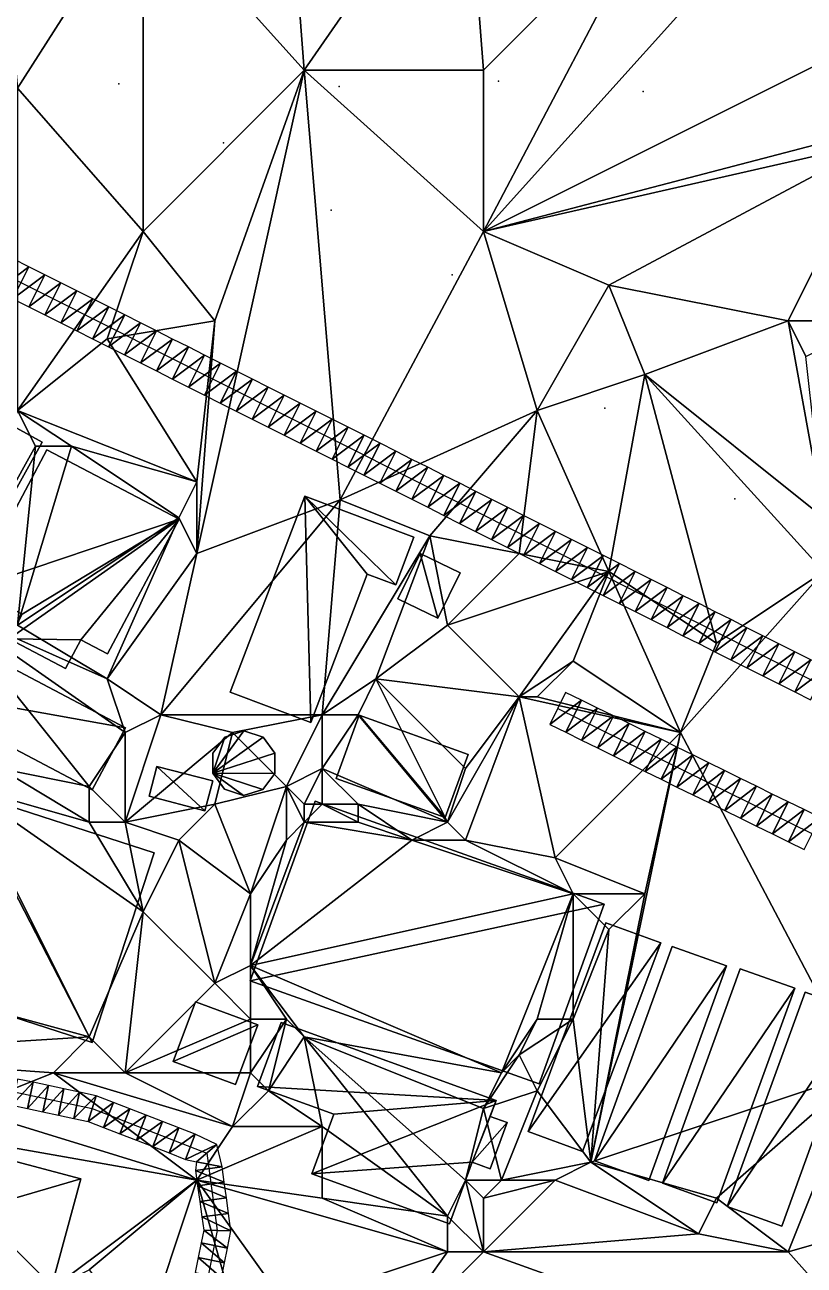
# Model space of a CAD drawing. Header units: metres. Extents: x -1103 to 901, y -902 to 905.
# Drawn here: x 668.8 to 755.8, y 50.5 to 189.1 of the extents above; entities that cross this region are included whole.
import ezdxf

# ---------------------------------------------------------------- set-up
doc = ezdxf.new("R2010")
doc.units = ezdxf.units.M
for name, color, linetype in [('OSM_BUILDING_FOOTPRINTS', 7, 'CONTINUOUS'), ('OSM_BUILDING_ROOFS', 1, 'CONTINUOUS'), ('OSM_BUILDING_WALLS', 8, 'CONTINUOUS'), ('OSM_ROAD_AXES', 2, 'CONTINUOUS'), ('OSM_ROAD_SURFACE', 9, 'CONTINUOUS'), ('OSM_TERRAIN', 3, 'CONTINUOUS'), ('OSM_TREES', 3, 'CONTINUOUS')]:
    doc.layers.add(name, color=color, linetype=linetype)

msp = doc.modelspace()

# ---------------------------------------------------------------- linework, layer by layer
at = {"layer": 'OSM_BUILDING_FOOTPRINTS'}
for points in [[(659.2, 131.72, 10.87), (666.48, 144.79, 10.87), (670.73, 142.46, 10.87), (663.46, 129.39, 10.87), (659.2, 131.72, 10.87)], [(671.27, 141.61, 10.46), (686.04, 133.85, 10.46), (678.04, 118.8, 10.46), (675.05, 120.36, 10.46), (673.35, 117.17, 10.46), (667.04, 120.47, 10.46), (668.51, 123.25, 10.46), (663.04, 126.11, 10.46), (671.27, 141.61, 10.46)], [(700.06, 136.42, 9.41), (712.24, 131.85, 9.41), (710.2, 126.5, 9.41), (707.03, 127.69, 9.41), (700.73, 111.15, 9.41), (691.73, 114.53, 9.41), (700.06, 136.42, 9.41)], [(710.42, 124.95, 9.27), (712.92, 130.02, 9.27), (717.39, 127.84, 9.27), (714.89, 122.78, 9.27), (710.42, 124.95, 9.27)], [(658.22, 122.06, 10.72), (680.04, 110.55, 10.72), (676.32, 103.6, 10.72), (654.5, 115.12, 10.72), (658.22, 122.06, 10.72)], [(706.12, 111.95, 8.37), (703.55, 104.89, 8.37), (715.71, 100.51, 8.37), (718.28, 107.57, 8.37), (706.12, 111.95, 8.37)], [(691.09, 103.69, 9.27), (689.79, 105.49, 9.27), (689.8, 107.72, 9.27), (691.12, 109.51, 9.27), (693.26, 110.2, 9.27), (695.39, 109.5, 9.27), (696.71, 107.69, 9.27), (696.7, 105.45, 9.27), (695.36, 103.66, 9.27), (693.22, 102.98, 9.27), (691.09, 103.69, 9.27)], [(682.67, 102.89, 9.55), (683.55, 106.23, 9.55), (689.78, 104.61, 9.55), (688.9, 101.27, 9.55), (682.67, 102.89, 9.55)], [(656, 85.78, 9.43), (661.8, 103.49, 9.43), (683.23, 96.56, 9.43), (676.31, 75.4, 9.43), (654.87, 82.32, 9.43), (656, 85.78, 9.43)], [(701.21, 102.33, 6.28), (733.47, 90.82, 6.28), (726.21, 70.75, 6.28), (693.94, 82.26, 6.28), (701.21, 102.33, 6.28)], [(733.67, 88.77, 6), (739.78, 86.52, 6), (731.07, 63.21, 6), (724.97, 65.45, 6), (733.67, 88.77, 6)], [(741.07, 86.11, 5.93), (747.14, 83.94, 5.93), (738.47, 59.98, 5.93), (732.39, 62.16, 5.93), (741.07, 86.11, 5.93)], [(748.67, 83.62, 5.93), (754.75, 81.44, 5.93), (746.06, 57.49, 5.93), (739.98, 59.66, 5.93), (748.67, 83.62, 5.93)], [(755.9, 81, 5.72), (761.97, 78.83, 5.72), (753.29, 54.87, 5.72), (747.21, 57.05, 5.72), (755.9, 81, 5.72)], [(687.84, 79.93, 7.8), (694.8, 77.35, 7.8), (692.32, 70.71, 7.8), (685.35, 73.28, 7.8), (687.84, 79.93, 7.8)], [(697.42, 77.62, 6.23), (721.4, 68.89, 6.23), (720.75, 67.12, 6.23), (722.65, 66.44, 6.23), (720.74, 61.27, 6.23), (718.75, 62, 6.23), (716.22, 55.12, 6.23), (700.83, 60.73, 6.23), (703.28, 67.38, 6.23), (694.78, 70.47, 6.23), (697.42, 77.62, 6.23)], [(671.68, 47.67, 7.54), (651.07, 53.16, 7.54), (654.42, 65.63, 7.54), (675.04, 60.16, 7.54), (671.68, 47.67, 7.54)]]:
    msp.add_polyline3d(points, close=True, dxfattribs=at)
at = {"layer": 'OSM_BUILDING_ROOFS'}
for points in [[(666.48, 144.79, 20.87), (663.46, 129.39, 20.87), (670.73, 142.46, 20.87)], [(686.04, 133.85, 20.46), (671.27, 141.61, 20.46), (663.04, 126.11, 20.46)], [(700.06, 136.42, 19.41), (691.73, 114.53, 19.41), (700.73, 111.15, 19.41)], [(700.06, 136.42, 19.41), (700.73, 111.15, 19.41), (707.03, 127.69, 19.41)], [(700.06, 136.42, 19.41), (707.03, 127.69, 19.41), (710.2, 126.5, 19.41)], [(700.06, 136.42, 19.41), (710.2, 126.5, 19.41), (712.24, 131.85, 19.41)], [(686.04, 133.85, 20.46), (663.04, 126.11, 20.46), (668.51, 123.25, 20.46)], [(686.04, 133.85, 20.46), (668.51, 123.25, 20.46), (667.04, 120.47, 20.46)], [(675.05, 120.36, 20.46), (686.04, 133.85, 20.46), (667.04, 120.47, 20.46)], [(675.05, 120.36, 20.46), (678.04, 118.8, 20.46), (686.04, 133.85, 20.46)], [(712.92, 130.02, 19.27), (710.42, 124.95, 19.27), (714.89, 122.78, 19.27)], [(712.92, 130.02, 19.27), (714.89, 122.78, 19.27), (717.39, 127.84, 19.27)], [(680.04, 110.55, 20.72), (658.22, 122.06, 20.72), (654.5, 115.12, 20.72)], [(667.04, 120.47, 20.46), (673.35, 117.17, 20.46), (675.05, 120.36, 20.46)], [(680.04, 110.55, 20.72), (654.5, 115.12, 20.72), (676.32, 103.6, 20.72)], [(715.71, 100.51, 18.37), (706.12, 111.95, 18.37), (703.55, 104.89, 18.37)], [(715.71, 100.51, 18.37), (718.28, 107.57, 18.37), (706.12, 111.95, 18.37)], [(689.79, 105.49, 19.27), (695.39, 109.5, 19.27), (693.26, 110.2, 19.27)], [(689.79, 105.49, 19.27), (693.26, 110.2, 19.27), (691.12, 109.51, 19.27)], [(689.79, 105.49, 19.27), (691.12, 109.51, 19.27), (689.8, 107.72, 19.27)], [(689.79, 105.49, 19.27), (696.71, 107.69, 19.27), (695.39, 109.5, 19.27)], [(689.79, 105.49, 19.27), (696.7, 105.45, 19.27), (696.71, 107.69, 19.27)], [(683.55, 106.23, 19.55), (682.67, 102.89, 19.55), (688.9, 101.27, 19.55)], [(683.55, 106.23, 19.55), (688.9, 101.27, 19.55), (689.78, 104.61, 19.55)], [(689.79, 105.49, 19.27), (691.09, 103.69, 19.27), (693.22, 102.98, 19.27)], [(689.79, 105.49, 19.27), (693.22, 102.98, 19.27), (695.36, 103.66, 19.27)], [(689.79, 105.49, 19.27), (695.36, 103.66, 19.27), (696.7, 105.45, 19.27)], [(661.8, 103.49, 19.43), (654.87, 82.32, 19.43), (676.31, 75.4, 19.43)], [(661.8, 103.49, 19.43), (676.31, 75.4, 19.43), (683.23, 96.56, 19.43)], [(733.47, 90.82, 16.28), (701.21, 102.33, 16.28), (693.94, 82.26, 16.28)], [(733.47, 90.82, 16.28), (693.94, 82.26, 16.28), (726.21, 70.75, 16.28)], [(739.78, 86.52, 15.99), (733.67, 88.77, 15.99), (724.97, 65.45, 15.99)], [(739.78, 86.52, 15.99), (724.97, 65.45, 15.99), (731.07, 63.21, 15.99)], [(747.14, 83.94, 15.93), (741.07, 86.11, 15.93), (732.39, 62.16, 15.93)], [(747.14, 83.94, 15.93), (732.39, 62.16, 15.93), (738.47, 59.98, 15.93)], [(754.75, 81.44, 15.93), (748.67, 83.62, 15.93), (739.98, 59.66, 15.93)], [(754.75, 81.44, 15.93), (739.98, 59.66, 15.93), (746.06, 57.49, 15.93)], [(761.97, 78.83, 15.72), (755.9, 81, 15.72), (747.21, 57.05, 15.72)], [(694.8, 77.35, 17.8), (687.84, 79.93, 17.8), (685.35, 73.28, 17.8)], [(721.4, 68.89, 16.23), (697.42, 77.62, 16.23), (694.78, 70.47, 16.23)], [(761.97, 78.83, 15.72), (747.21, 57.05, 15.72), (753.29, 54.87, 15.72)], [(694.8, 77.35, 17.8), (685.35, 73.28, 17.8), (692.32, 70.71, 17.8)], [(721.4, 68.89, 16.23), (694.78, 70.47, 16.23), (703.28, 67.38, 16.23)], [(721.4, 68.89, 16.23), (703.28, 67.38, 16.23), (700.83, 60.73, 16.23)], [(718.75, 62, 16.23), (721.4, 68.89, 16.23), (700.83, 60.73, 16.23)], [(718.75, 62, 16.23), (720.75, 67.12, 16.23), (721.4, 68.89, 16.23)], [(718.75, 62, 16.23), (722.65, 66.44, 16.23), (720.75, 67.12, 16.23)], [(651.07, 53.16, 17.54), (675.04, 60.16, 17.54), (654.42, 65.63, 17.54)], [(718.75, 62, 16.23), (720.74, 61.27, 16.23), (722.65, 66.44, 16.23)], [(700.83, 60.73, 16.23), (716.22, 55.12, 16.23), (718.75, 62, 16.23)], [(651.07, 53.16, 17.54), (671.68, 47.67, 17.54), (675.04, 60.16, 17.54)]]:
    msp.add_3dface(points, dxfattribs=at)
at = {"layer": 'OSM_BUILDING_WALLS'}
for points in [[(670.73, 142.46, 10.87), (666.48, 144.79, 10.87), (666.48, 144.79, 20.87)], [(670.73, 142.46, 10.87), (666.48, 144.79, 20.87), (670.73, 142.46, 20.87)], [(671.27, 141.61, 10.46), (663.04, 126.11, 10.46), (663.04, 126.11, 20.46)], [(671.27, 141.61, 10.46), (663.04, 126.11, 20.46), (671.27, 141.61, 20.46)], [(663.46, 129.39, 10.87), (670.73, 142.46, 10.87), (670.73, 142.46, 20.87)], [(663.46, 129.39, 10.87), (670.73, 142.46, 20.87), (663.46, 129.39, 20.87)], [(686.04, 133.85, 10.46), (671.27, 141.61, 10.46), (671.27, 141.61, 20.46)], [(686.04, 133.85, 10.46), (671.27, 141.61, 20.46), (686.04, 133.85, 20.46)], [(700.06, 136.42, 9.41), (691.73, 114.53, 9.41), (691.73, 114.53, 19.41)], [(700.06, 136.42, 9.41), (691.73, 114.53, 19.41), (700.06, 136.42, 19.41)], [(712.24, 131.85, 9.41), (700.06, 136.42, 9.41), (700.06, 136.42, 19.41)], [(712.24, 131.85, 9.41), (700.06, 136.42, 19.41), (712.24, 131.85, 19.41)], [(678.04, 118.8, 10.46), (686.04, 133.85, 10.46), (686.04, 133.85, 20.46)], [(678.04, 118.8, 10.46), (686.04, 133.85, 20.46), (678.04, 118.8, 20.46)], [(710.2, 126.5, 9.41), (712.24, 131.85, 9.41), (712.24, 131.85, 19.41)], [(710.2, 126.5, 9.41), (712.24, 131.85, 19.41), (710.2, 126.5, 19.41)], [(712.92, 130.02, 9.27), (710.42, 124.95, 9.27), (710.42, 124.95, 19.27)], [(712.92, 130.02, 9.27), (710.42, 124.95, 19.27), (712.92, 130.02, 19.27)], [(717.39, 127.84, 9.27), (712.92, 130.02, 9.27), (712.92, 130.02, 19.27)], [(717.39, 127.84, 9.27), (712.92, 130.02, 19.27), (717.39, 127.84, 19.27)], [(700.73, 111.15, 9.41), (707.03, 127.69, 9.41), (707.03, 127.69, 19.41)], [(700.73, 111.15, 9.41), (707.03, 127.69, 19.41), (700.73, 111.15, 19.41)], [(707.03, 127.69, 9.41), (710.2, 126.5, 9.41), (710.2, 126.5, 19.41)], [(707.03, 127.69, 9.41), (710.2, 126.5, 19.41), (707.03, 127.69, 19.41)], [(714.89, 122.78, 9.27), (717.39, 127.84, 9.27), (717.39, 127.84, 19.27)], [(714.89, 122.78, 9.27), (717.39, 127.84, 19.27), (714.89, 122.78, 19.27)], [(710.42, 124.95, 9.27), (714.89, 122.78, 9.27), (714.89, 122.78, 19.27)], [(710.42, 124.95, 9.27), (714.89, 122.78, 19.27), (710.42, 124.95, 19.27)], [(680.04, 110.55, 10.72), (658.22, 122.06, 10.72), (658.22, 122.06, 20.72)], [(680.04, 110.55, 10.72), (658.22, 122.06, 20.72), (680.04, 110.55, 20.72)], [(667.04, 120.47, 10.46), (673.35, 117.17, 10.46), (673.35, 117.17, 20.46)], [(667.04, 120.47, 10.46), (673.35, 117.17, 20.46), (667.04, 120.47, 20.46)], [(673.35, 117.17, 10.46), (675.05, 120.36, 10.46), (675.05, 120.36, 20.46)], [(673.35, 117.17, 10.46), (675.05, 120.36, 20.46), (673.35, 117.17, 20.46)], [(675.05, 120.36, 10.46), (678.04, 118.8, 10.46), (678.04, 118.8, 20.46)], [(675.05, 120.36, 10.46), (678.04, 118.8, 20.46), (675.05, 120.36, 20.46)], [(654.5, 115.12, 10.72), (676.32, 103.6, 10.72), (676.32, 103.6, 20.72)], [(654.5, 115.12, 10.72), (676.32, 103.6, 20.72), (654.5, 115.12, 20.72)], [(691.73, 114.53, 9.41), (700.73, 111.15, 9.41), (700.73, 111.15, 19.41)], [(691.73, 114.53, 9.41), (700.73, 111.15, 19.41), (691.73, 114.53, 19.41)], [(706.12, 111.95, 8.37), (703.55, 104.89, 8.37), (703.55, 104.89, 18.37)], [(706.12, 111.95, 8.37), (703.55, 104.89, 18.37), (706.12, 111.95, 18.37)], [(718.28, 107.57, 8.37), (706.12, 111.95, 8.37), (706.12, 111.95, 18.37)], [(718.28, 107.57, 8.37), (706.12, 111.95, 18.37), (718.28, 107.57, 18.37)], [(676.32, 103.6, 10.72), (680.04, 110.55, 10.72), (680.04, 110.55, 20.72)], [(676.32, 103.6, 10.72), (680.04, 110.55, 20.72), (676.32, 103.6, 20.72)], [(691.12, 109.51, 9.27), (689.8, 107.72, 9.27), (689.8, 107.72, 19.27)], [(691.12, 109.51, 9.27), (689.8, 107.72, 19.27), (691.12, 109.51, 19.27)], [(693.26, 110.2, 9.27), (691.12, 109.51, 9.27), (691.12, 109.51, 19.27)], [(693.26, 110.2, 9.27), (691.12, 109.51, 19.27), (693.26, 110.2, 19.27)], [(695.39, 109.5, 9.27), (693.26, 110.2, 9.27), (693.26, 110.2, 19.27)], [(695.39, 109.5, 9.27), (693.26, 110.2, 19.27), (695.39, 109.5, 19.27)], [(696.71, 107.69, 9.27), (695.39, 109.5, 9.27), (695.39, 109.5, 19.27)], [(696.71, 107.69, 9.27), (695.39, 109.5, 19.27), (696.71, 107.69, 19.27)], [(689.8, 107.72, 9.27), (689.79, 105.49, 9.27), (689.79, 105.49, 19.27)], [(689.8, 107.72, 9.27), (689.79, 105.49, 19.27), (689.8, 107.72, 19.27)], [(696.7, 105.45, 9.27), (696.71, 107.69, 9.27), (696.71, 107.69, 19.27)], [(696.7, 105.45, 9.27), (696.71, 107.69, 19.27), (696.7, 105.45, 19.27)], [(715.71, 100.51, 8.37), (718.28, 107.57, 8.37), (718.28, 107.57, 18.37)], [(715.71, 100.51, 8.37), (718.28, 107.57, 18.37), (715.71, 100.51, 18.37)], [(683.55, 106.23, 9.55), (682.67, 102.89, 9.55), (682.67, 102.89, 19.55)], [(683.55, 106.23, 9.55), (682.67, 102.89, 19.55), (683.55, 106.23, 19.55)], [(689.78, 104.61, 9.55), (683.55, 106.23, 9.55), (683.55, 106.23, 19.55)], [(689.78, 104.61, 9.55), (683.55, 106.23, 19.55), (689.78, 104.61, 19.55)], [(689.79, 105.49, 9.27), (691.09, 103.69, 9.27), (691.09, 103.69, 19.27)], [(689.79, 105.49, 9.27), (691.09, 103.69, 19.27), (689.79, 105.49, 19.27)], [(695.36, 103.66, 9.27), (696.7, 105.45, 9.27), (696.7, 105.45, 19.27)], [(695.36, 103.66, 9.27), (696.7, 105.45, 19.27), (695.36, 103.66, 19.27)], [(688.9, 101.27, 9.55), (689.78, 104.61, 9.55), (689.78, 104.61, 19.55)], [(688.9, 101.27, 9.55), (689.78, 104.61, 19.55), (688.9, 101.27, 19.55)], [(703.55, 104.89, 8.37), (715.71, 100.51, 8.37), (715.71, 100.51, 18.37)], [(703.55, 104.89, 8.37), (715.71, 100.51, 18.37), (703.55, 104.89, 18.37)], [(683.23, 96.56, 9.43), (661.8, 103.49, 9.43), (661.8, 103.49, 19.43)], [(683.23, 96.56, 9.43), (661.8, 103.49, 19.43), (683.23, 96.56, 19.43)], [(682.67, 102.89, 9.55), (688.9, 101.27, 9.55), (688.9, 101.27, 19.55)], [(682.67, 102.89, 9.55), (688.9, 101.27, 19.55), (682.67, 102.89, 19.55)], [(691.09, 103.69, 9.27), (693.22, 102.98, 9.27), (693.22, 102.98, 19.27)], [(691.09, 103.69, 9.27), (693.22, 102.98, 19.27), (691.09, 103.69, 19.27)], [(693.22, 102.98, 9.27), (695.36, 103.66, 9.27), (695.36, 103.66, 19.27)], [(693.22, 102.98, 9.27), (695.36, 103.66, 19.27), (693.22, 102.98, 19.27)], [(701.21, 102.33, 6.28), (693.94, 82.26, 6.28), (693.94, 82.26, 16.28)], [(701.21, 102.33, 6.28), (693.94, 82.26, 16.28), (701.21, 102.33, 16.28)], [(733.47, 90.82, 6.28), (701.21, 102.33, 6.28), (701.21, 102.33, 16.28)], [(733.47, 90.82, 6.28), (701.21, 102.33, 16.28), (733.47, 90.82, 16.28)], [(676.31, 75.4, 9.43), (683.23, 96.56, 9.43), (683.23, 96.56, 19.43)], [(676.31, 75.4, 9.43), (683.23, 96.56, 19.43), (676.31, 75.4, 19.43)], [(726.21, 70.75, 6.28), (733.47, 90.82, 6.28), (733.47, 90.82, 16.28)], [(726.21, 70.75, 6.28), (733.47, 90.82, 16.28), (726.21, 70.75, 16.28)], [(733.67, 88.77, 6), (724.97, 65.45, 6), (724.97, 65.45, 15.99)], [(733.67, 88.77, 6), (724.97, 65.45, 15.99), (733.67, 88.77, 15.99)], [(739.78, 86.52, 6), (733.67, 88.77, 6), (733.67, 88.77, 15.99)], [(739.78, 86.52, 6), (733.67, 88.77, 15.99), (739.78, 86.52, 15.99)], [(731.07, 63.21, 6), (739.78, 86.52, 6), (739.78, 86.52, 15.99)], [(731.07, 63.21, 6), (739.78, 86.52, 15.99), (731.07, 63.21, 15.99)], [(741.07, 86.11, 5.93), (732.39, 62.16, 5.93), (732.39, 62.16, 15.93)], [(741.07, 86.11, 5.93), (732.39, 62.16, 15.93), (741.07, 86.11, 15.93)], [(747.14, 83.94, 5.93), (741.07, 86.11, 5.93), (741.07, 86.11, 15.93)], [(747.14, 83.94, 5.93), (741.07, 86.11, 15.93), (747.14, 83.94, 15.93)], [(738.47, 59.98, 5.93), (747.14, 83.94, 5.93), (747.14, 83.94, 15.93)], [(738.47, 59.98, 5.93), (747.14, 83.94, 15.93), (738.47, 59.98, 15.93)], [(748.67, 83.62, 5.93), (739.98, 59.66, 5.93), (739.98, 59.66, 15.93)], [(748.67, 83.62, 5.93), (739.98, 59.66, 15.93), (748.67, 83.62, 15.93)], [(754.75, 81.44, 5.93), (748.67, 83.62, 5.93), (748.67, 83.62, 15.93)], [(754.75, 81.44, 5.93), (748.67, 83.62, 15.93), (754.75, 81.44, 15.93)], [(654.87, 82.32, 9.43), (676.31, 75.4, 9.43), (676.31, 75.4, 19.43)], [(654.87, 82.32, 9.43), (676.31, 75.4, 19.43), (654.87, 82.32, 19.43)], [(693.94, 82.26, 6.28), (726.21, 70.75, 6.28), (726.21, 70.75, 16.28)], [(693.94, 82.26, 6.28), (726.21, 70.75, 16.28), (693.94, 82.26, 16.28)], [(746.06, 57.49, 5.93), (754.75, 81.44, 5.93), (754.75, 81.44, 15.93)], [(746.06, 57.49, 5.93), (754.75, 81.44, 15.93), (746.06, 57.49, 15.93)], [(755.9, 81, 5.72), (747.21, 57.05, 5.72), (747.21, 57.05, 15.72)], [(755.9, 81, 5.72), (747.21, 57.05, 15.72), (755.9, 81, 15.72)], [(687.84, 79.93, 7.8), (685.35, 73.28, 7.8), (685.35, 73.28, 17.8)], [(687.84, 79.93, 7.8), (685.35, 73.28, 17.8), (687.84, 79.93, 17.8)], [(694.8, 77.35, 7.8), (687.84, 79.93, 7.8), (687.84, 79.93, 17.8)], [(694.8, 77.35, 7.8), (687.84, 79.93, 17.8), (694.8, 77.35, 17.8)], [(697.42, 77.62, 6.23), (694.78, 70.47, 6.23), (694.78, 70.47, 16.23)], [(697.42, 77.62, 6.23), (694.78, 70.47, 16.23), (697.42, 77.62, 16.23)], [(721.4, 68.89, 6.23), (697.42, 77.62, 6.23), (697.42, 77.62, 16.23)], [(721.4, 68.89, 6.23), (697.42, 77.62, 16.23), (721.4, 68.89, 16.23)], [(753.29, 54.87, 5.72), (761.97, 78.83, 5.72), (761.97, 78.83, 15.72)], [(753.29, 54.87, 5.72), (761.97, 78.83, 15.72), (753.29, 54.87, 15.72)], [(692.32, 70.71, 7.8), (694.8, 77.35, 7.8), (694.8, 77.35, 17.8)], [(692.32, 70.71, 7.8), (694.8, 77.35, 17.8), (692.32, 70.71, 17.8)], [(685.35, 73.28, 7.8), (692.32, 70.71, 7.8), (692.32, 70.71, 17.8)], [(685.35, 73.28, 7.8), (692.32, 70.71, 17.8), (685.35, 73.28, 17.8)], [(694.78, 70.47, 6.23), (703.28, 67.38, 6.23), (703.28, 67.38, 16.23)], [(694.78, 70.47, 6.23), (703.28, 67.38, 16.23), (694.78, 70.47, 16.23)], [(720.75, 67.12, 6.23), (721.4, 68.89, 6.23), (721.4, 68.89, 16.23)], [(720.75, 67.12, 6.23), (721.4, 68.89, 16.23), (720.75, 67.12, 16.23)], [(703.28, 67.38, 6.23), (700.83, 60.73, 6.23), (700.83, 60.73, 16.23)], [(703.28, 67.38, 6.23), (700.83, 60.73, 16.23), (703.28, 67.38, 16.23)], [(722.65, 66.44, 6.23), (720.75, 67.12, 6.23), (720.75, 67.12, 16.23)], [(722.65, 66.44, 6.23), (720.75, 67.12, 16.23), (722.65, 66.44, 16.23)], [(675.04, 60.16, 7.54), (654.42, 65.63, 7.54), (654.42, 65.63, 17.54)], [(675.04, 60.16, 7.54), (654.42, 65.63, 17.54), (675.04, 60.16, 17.54)], [(720.74, 61.27, 6.23), (722.65, 66.44, 6.23), (722.65, 66.44, 16.23)], [(720.74, 61.27, 6.23), (722.65, 66.44, 16.23), (720.74, 61.27, 16.23)], [(724.97, 65.45, 6), (731.07, 63.21, 6), (731.07, 63.21, 15.99)], [(724.97, 65.45, 6), (731.07, 63.21, 15.99), (724.97, 65.45, 15.99)], [(716.22, 55.12, 6.23), (718.75, 62, 6.23), (718.75, 62, 16.23)], [(716.22, 55.12, 6.23), (718.75, 62, 16.23), (716.22, 55.12, 16.23)], [(718.75, 62, 6.23), (720.74, 61.27, 6.23), (720.74, 61.27, 16.23)], [(718.75, 62, 6.23), (720.74, 61.27, 16.23), (718.75, 62, 16.23)], [(732.39, 62.16, 5.93), (738.47, 59.98, 5.93), (738.47, 59.98, 15.93)], [(732.39, 62.16, 5.93), (738.47, 59.98, 15.93), (732.39, 62.16, 15.93)], [(671.68, 47.67, 7.54), (675.04, 60.16, 7.54), (675.04, 60.16, 17.54)], [(671.68, 47.67, 7.54), (675.04, 60.16, 17.54), (671.68, 47.67, 17.54)], [(700.83, 60.73, 6.23), (716.22, 55.12, 6.23), (716.22, 55.12, 16.23)], [(700.83, 60.73, 6.23), (716.22, 55.12, 16.23), (700.83, 60.73, 16.23)], [(739.98, 59.66, 5.93), (746.06, 57.49, 5.93), (746.06, 57.49, 15.93)], [(739.98, 59.66, 5.93), (746.06, 57.49, 15.93), (739.98, 59.66, 15.93)], [(747.21, 57.05, 5.72), (753.29, 54.87, 5.72), (753.29, 54.87, 15.72)], [(747.21, 57.05, 5.72), (753.29, 54.87, 15.72), (747.21, 57.05, 15.72)], [(651.07, 53.16, 7.54), (671.68, 47.67, 7.54), (671.68, 47.67, 17.54)], [(651.07, 53.16, 7.54), (671.68, 47.67, 17.54), (651.07, 53.16, 17.54)]]:
    msp.add_3dface(points, dxfattribs=at)
at = {"layer": 'OSM_ROAD_AXES'}
for points in [[(488.74, 252.4, 13.59), (657.68, 165.63, 13.11), (798.39, 94.85, 7.22)], [(728.29, 112.71, 9.4), (777.98, 88.25, 7.16), (780.95, 85.51, 7.04), (781.53, 82.05, 7), (774.65, 64.36, 7.03), (773.42, 59.54, 7.03), (773.85, 56.15, 7.01), (776.54, 52.41, 6.95), (782.35, 48.05, 6.8)], [(605.52, -30.47, 8.56), (609.12, -23.22, 8.89), (624.53, -5.8, 9.01), (632.91, 14.1, 9.61), (634.25, 40.97, 10.38), (634.85, 54.52, 10.77), (636.4, 65.12, 11.04), (640.18, 70.06, 11.15), (645.15, 72.55, 11.13), (652.63, 72.71, 10.97), (662.5, 70.94, 10.77), (676.31, 68, 10.12), (689.1, 63.02, 9.23), (690.28, 54.37, 8.71), (688.28, 44.43, 8.34), (648.05, -13.11, 7.39)]]:
    msp.add_polyline3d(points, dxfattribs=at)
at = {"layer": 'OSM_ROAD_SURFACE'}
for points in [[(665.68, 159.36, 13.05), (669.26, 162.04, 12.99), (667.48, 162.93, 13.01)], [(665.68, 159.36, 13.05), (667.47, 158.46, 12.99), (669.26, 162.04, 12.99)], [(667.47, 158.46, 12.99), (671.04, 161.14, 12.99), (669.26, 162.04, 12.99)], [(667.47, 158.46, 12.99), (669.25, 157.57, 12.97), (671.04, 161.14, 12.99)], [(669.25, 157.57, 12.97), (672.82, 160.25, 12.99), (671.04, 161.14, 12.99)], [(669.25, 157.57, 12.97), (671.03, 156.67, 12.97), (672.82, 160.25, 12.99)], [(671.03, 156.67, 12.97), (674.61, 159.35, 12.99), (672.82, 160.25, 12.99)], [(671.03, 156.67, 12.97), (672.81, 155.78, 12.97), (674.61, 159.35, 12.99)], [(672.81, 155.78, 12.97), (676.39, 158.45, 12.99), (674.61, 159.35, 12.99)], [(672.81, 155.78, 12.97), (674.59, 154.88, 12.94), (676.39, 158.45, 12.99)], [(674.59, 154.88, 12.94), (678.17, 157.56, 12.85), (676.39, 158.45, 12.99)], [(674.59, 154.88, 12.94), (676.37, 153.98, 12.79), (678.17, 157.56, 12.85)], [(676.37, 153.98, 12.79), (679.95, 156.66, 12.73), (678.17, 157.56, 12.85)], [(676.37, 153.98, 12.79), (678.15, 153.09, 12.66), (679.95, 156.66, 12.73)], [(678.15, 153.09, 12.66), (681.73, 155.77, 12.63), (679.95, 156.66, 12.73)], [(678.15, 153.09, 12.66), (679.93, 152.19, 12.59), (681.73, 155.77, 12.63)], [(679.93, 152.19, 12.59), (683.51, 154.87, 12.54), (681.73, 155.77, 12.63)], [(679.93, 152.19, 12.59), (681.71, 151.3, 12.52), (683.51, 154.87, 12.54)], [(681.71, 151.3, 12.52), (685.29, 153.97, 12.47), (683.51, 154.87, 12.54)], [(681.71, 151.3, 12.52), (683.5, 150.4, 12.45), (685.29, 153.97, 12.47)], [(683.5, 150.4, 12.45), (687.07, 153.08, 12.4), (685.29, 153.97, 12.47)], [(683.5, 150.4, 12.45), (685.28, 149.5, 12.37), (687.07, 153.08, 12.4)], [(685.28, 149.5, 12.37), (688.86, 152.18, 12.32), (687.07, 153.08, 12.4)], [(685.28, 149.5, 12.37), (687.06, 148.61, 12.3), (688.86, 152.18, 12.32)], [(687.06, 148.61, 12.3), (690.64, 151.29, 12.27), (688.86, 152.18, 12.32)], [(687.06, 148.61, 12.3), (688.84, 147.71, 12.23), (690.64, 151.29, 12.27)], [(688.84, 147.71, 12.23), (692.42, 150.39, 12.14), (690.64, 151.29, 12.27)], [(688.84, 147.71, 12.23), (690.62, 146.82, 12.2), (692.42, 150.39, 12.14)], [(690.62, 146.82, 12.2), (694.2, 149.49, 12.09), (692.42, 150.39, 12.14)], [(690.62, 146.82, 12.2), (692.4, 145.92, 12.11), (694.2, 149.49, 12.09)], [(692.4, 145.92, 12.11), (695.98, 148.6, 12.05), (694.2, 149.49, 12.09)], [(692.4, 145.92, 12.11), (694.18, 145.03, 12.06), (695.98, 148.6, 12.05)], [(694.18, 145.03, 12.06), (697.76, 147.7, 12), (695.98, 148.6, 12.05)], [(694.18, 145.03, 12.06), (695.96, 144.13, 12.02), (697.76, 147.7, 12)], [(695.96, 144.13, 12.02), (699.54, 146.81, 11.95), (697.76, 147.7, 12)], [(695.96, 144.13, 12.02), (697.75, 143.23, 11.97), (699.54, 146.81, 11.95)], [(697.75, 143.23, 11.97), (701.32, 145.91, 11.9), (699.54, 146.81, 11.95)], [(697.75, 143.23, 11.97), (699.53, 142.34, 11.92), (701.32, 145.91, 11.9)], [(699.53, 142.34, 11.92), (703.1, 145.01, 11.86), (701.32, 145.91, 11.9)], [(699.53, 142.34, 11.92), (701.31, 141.44, 11.88), (703.1, 145.01, 11.86)], [(701.31, 141.44, 11.88), (704.89, 144.12, 11.78), (703.1, 145.01, 11.86)], [(701.31, 141.44, 11.88), (703.09, 140.54, 11.83), (704.89, 144.12, 11.78)], [(703.09, 140.54, 11.83), (706.67, 143.22, 11.69), (704.89, 144.12, 11.78)], [(703.09, 140.54, 11.83), (704.87, 139.65, 11.76), (706.67, 143.22, 11.69)], [(704.87, 139.65, 11.76), (708.45, 142.33, 11.6), (706.67, 143.22, 11.69)], [(704.87, 139.65, 11.76), (706.65, 138.75, 11.67), (708.45, 142.33, 11.6)], [(706.65, 138.75, 11.67), (710.23, 141.43, 11.51), (708.45, 142.33, 11.6)], [(706.65, 138.75, 11.67), (708.43, 137.86, 11.58), (710.23, 141.43, 11.51)], [(708.43, 137.86, 11.58), (712.01, 140.53, 11.42), (710.23, 141.43, 11.51)], [(708.43, 137.86, 11.58), (710.21, 136.96, 11.53), (712.01, 140.53, 11.42)], [(710.21, 136.96, 11.53), (713.79, 139.64, 11.35), (712.01, 140.53, 11.42)], [(710.21, 136.96, 11.53), (711.99, 136.07, 11.48), (713.79, 139.64, 11.35)], [(711.99, 136.07, 11.48), (715.57, 138.74, 11.3), (713.79, 139.64, 11.35)], [(711.99, 136.07, 11.48), (713.77, 135.17, 11.43), (715.57, 138.74, 11.3)], [(713.77, 135.17, 11.43), (717.35, 137.85, 11.25), (715.57, 138.74, 11.3)], [(713.77, 135.17, 11.43), (715.56, 134.27, 11.38), (717.35, 137.85, 11.25)], [(715.56, 134.27, 11.38), (719.13, 136.95, 11.16), (717.35, 137.85, 11.25)], [(715.56, 134.27, 11.38), (717.34, 133.38, 11.24), (719.13, 136.95, 11.16)], [(717.34, 133.38, 11.24), (720.92, 136.06, 11), (719.13, 136.95, 11.16)], [(717.34, 133.38, 11.24), (719.12, 132.48, 11.08), (720.92, 136.06, 11)], [(719.12, 132.48, 11.08), (722.7, 135.16, 10.84), (720.92, 136.06, 11)], [(719.12, 132.48, 11.08), (720.9, 131.59, 10.92), (722.7, 135.16, 10.84)], [(720.9, 131.59, 10.92), (724.48, 134.26, 10.69), (722.7, 135.16, 10.84)], [(720.9, 131.59, 10.92), (722.68, 130.69, 10.76), (724.48, 134.26, 10.69)], [(722.68, 130.69, 10.76), (726.26, 133.37, 10.53), (724.48, 134.26, 10.69)], [(722.68, 130.69, 10.76), (724.46, 129.79, 10.6), (726.26, 133.37, 10.53)], [(724.46, 129.79, 10.6), (728.04, 132.47, 10.37), (726.26, 133.37, 10.53)], [(724.46, 129.79, 10.6), (726.24, 128.9, 10.46), (728.04, 132.47, 10.37)], [(726.24, 128.9, 10.46), (729.82, 131.57, 10.22), (728.04, 132.47, 10.37)], [(726.24, 128.9, 10.46), (728.02, 128, 10.31), (729.82, 131.57, 10.22)], [(728.02, 128, 10.31), (731.6, 130.68, 10.06), (729.82, 131.57, 10.22)], [(728.02, 128, 10.31), (729.81, 127.11, 10.16), (731.6, 130.68, 10.06)], [(729.81, 127.11, 10.16), (733.38, 129.78, 9.91), (731.6, 130.68, 10.06)], [(729.81, 127.11, 10.16), (731.59, 126.21, 9.94), (733.38, 129.78, 9.91)], [(731.59, 126.21, 9.94), (735.17, 128.89, 9.77), (733.38, 129.78, 9.91)], [(731.59, 126.21, 9.94), (733.37, 125.31, 9.73), (735.17, 128.89, 9.77)], [(733.37, 125.31, 9.73), (736.95, 127.99, 9.59), (735.17, 128.89, 9.77)], [(733.37, 125.31, 9.73), (735.15, 124.42, 9.53), (736.95, 127.99, 9.59)], [(735.15, 124.42, 9.53), (738.73, 127.1, 9.41), (736.95, 127.99, 9.59)], [(735.15, 124.42, 9.53), (736.93, 123.52, 9.35), (738.73, 127.1, 9.41)], [(736.93, 123.52, 9.35), (740.51, 126.2, 9.23), (738.73, 127.1, 9.41)], [(736.93, 123.52, 9.35), (738.71, 122.63, 9.17), (740.51, 126.2, 9.23)], [(738.71, 122.63, 9.17), (742.29, 125.3, 9.04), (740.51, 126.2, 9.23)], [(738.71, 122.63, 9.17), (740.49, 121.73, 9), (742.29, 125.3, 9.04)], [(740.49, 121.73, 9), (744.07, 124.41, 8.86), (742.29, 125.3, 9.04)], [(740.49, 121.73, 9), (742.27, 120.83, 8.82), (744.07, 124.41, 8.86)], [(742.27, 120.83, 8.82), (745.85, 123.51, 8.7), (744.07, 124.41, 8.86)], [(742.27, 120.83, 8.82), (744.05, 119.94, 8.64), (745.85, 123.51, 8.7)], [(744.05, 119.94, 8.64), (747.63, 122.62, 8.55), (745.85, 123.51, 8.7)], [(744.05, 119.94, 8.64), (745.84, 119.04, 8.47), (747.63, 122.62, 8.55)], [(745.84, 119.04, 8.47), (749.41, 121.72, 8.4), (747.63, 122.62, 8.55)], [(745.84, 119.04, 8.47), (747.62, 118.15, 8.31), (749.41, 121.72, 8.4)], [(747.62, 118.15, 8.31), (751.2, 120.82, 8.24), (749.41, 121.72, 8.4)], [(747.62, 118.15, 8.31), (749.4, 117.25, 8.21), (751.2, 120.82, 8.24)], [(749.4, 117.25, 8.21), (752.98, 119.93, 8.21), (751.2, 120.82, 8.24)], [(749.4, 117.25, 8.21), (751.18, 116.36, 8.19), (752.98, 119.93, 8.21)], [(751.18, 116.36, 8.19), (754.76, 119.03, 8.2), (752.98, 119.93, 8.21)], [(751.18, 116.36, 8.19), (752.96, 115.46, 8.18), (754.76, 119.03, 8.2)], [(752.96, 115.46, 8.18), (756.54, 118.14, 8.18), (754.76, 119.03, 8.2)], [(752.96, 115.46, 8.18), (754.74, 114.56, 8.17), (756.54, 118.14, 8.18)], [(754.74, 114.56, 8.17), (758.32, 117.24, 8.17), (756.54, 118.14, 8.18)], [(754.74, 114.56, 8.17), (756.52, 113.67, 8.16), (758.32, 117.24, 8.17)], [(727.4, 110.91, 9.47), (730.95, 113.63, 9.05), (729.17, 114.5, 9.22)], [(727.4, 110.91, 9.47), (729.18, 110.04, 9.3), (730.95, 113.63, 9.05)], [(729.18, 110.04, 9.3), (732.72, 112.75, 8.88), (730.95, 113.63, 9.05)], [(729.18, 110.04, 9.3), (730.95, 109.17, 9.12), (732.72, 112.75, 8.88)], [(730.95, 109.17, 9.12), (734.5, 111.88, 8.71), (732.72, 112.75, 8.88)], [(730.95, 109.17, 9.12), (732.73, 108.29, 8.94), (734.5, 111.88, 8.71)], [(732.73, 108.29, 8.94), (736.27, 111.01, 8.72), (734.5, 111.88, 8.71)], [(732.73, 108.29, 8.94), (734.5, 107.42, 8.76), (736.27, 111.01, 8.72)], [(734.5, 107.42, 8.76), (738.04, 110.13, 8.54), (736.27, 111.01, 8.72)], [(734.5, 107.42, 8.76), (736.28, 106.55, 8.59), (738.04, 110.13, 8.54)], [(736.28, 106.55, 8.59), (739.82, 109.26, 8.36), (738.04, 110.13, 8.54)], [(736.28, 106.55, 8.59), (738.05, 105.67, 8.41), (739.82, 109.26, 8.36)], [(738.05, 105.67, 8.41), (741.59, 108.39, 8.19), (739.82, 109.26, 8.36)], [(738.05, 105.67, 8.41), (739.83, 104.8, 8.26), (741.59, 108.39, 8.19)], [(739.83, 104.8, 8.26), (743.37, 107.51, 8.17), (741.59, 108.39, 8.19)], [(739.83, 104.8, 8.26), (741.6, 103.92, 8.17), (743.37, 107.51, 8.17)], [(741.6, 103.92, 8.17), (745.14, 106.64, 8.16), (743.37, 107.51, 8.17)], [(741.6, 103.92, 8.17), (743.38, 103.05, 8.15), (745.14, 106.64, 8.16)], [(743.38, 103.05, 8.15), (746.92, 105.77, 8.15), (745.14, 106.64, 8.16)], [(743.38, 103.05, 8.15), (745.15, 102.18, 8.14), (746.92, 105.77, 8.15)], [(745.15, 102.18, 8.14), (748.69, 104.89, 8.14), (746.92, 105.77, 8.15)], [(745.15, 102.18, 8.14), (746.93, 101.3, 8.12), (748.69, 104.89, 8.14)], [(746.93, 101.3, 8.12), (750.47, 104.02, 8.12), (748.69, 104.89, 8.14)], [(746.93, 101.3, 8.12), (748.7, 100.43, 8.11), (750.47, 104.02, 8.12)], [(748.7, 100.43, 8.11), (752.24, 103.14, 8.11), (750.47, 104.02, 8.12)], [(748.7, 100.43, 8.11), (750.48, 99.56, 8.1), (752.24, 103.14, 8.11)], [(750.48, 99.56, 8.1), (754.02, 102.27, 8.1), (752.24, 103.14, 8.11)], [(750.48, 99.56, 8.1), (752.25, 98.68, 8.09), (754.02, 102.27, 8.1)], [(752.25, 98.68, 8.09), (755.79, 101.4, 8.09), (754.02, 102.27, 8.1)], [(752.25, 98.68, 8.09), (754.03, 97.81, 8.07), (755.79, 101.4, 8.09)], [(754.03, 97.81, 8.07), (757.57, 100.52, 8.07), (755.79, 101.4, 8.09)], [(754.03, 97.81, 8.07), (755.8, 96.94, 8.06), (757.57, 100.52, 8.07)], [(667.36, 68.37, 10.63), (669.72, 70.94, 10.65), (667.99, 71.3, 10.7)], [(667.36, 68.37, 10.63), (669.09, 68, 10.52), (669.72, 70.94, 10.65)], [(669.09, 68, 10.52), (671.44, 70.57, 10.55), (669.72, 70.94, 10.65)], [(669.09, 68, 10.52), (670.82, 67.63, 10.42), (671.44, 70.57, 10.55)], [(670.82, 67.63, 10.42), (673.17, 70.2, 10.44), (671.44, 70.57, 10.55)], [(670.82, 67.63, 10.42), (672.54, 67.27, 10.31), (673.17, 70.2, 10.44)], [(672.54, 67.27, 10.31), (674.9, 69.83, 10.34), (673.17, 70.2, 10.44)], [(672.54, 67.27, 10.31), (674.27, 66.9, 10.21), (674.9, 69.83, 10.34)], [(674.27, 66.9, 10.21), (676.75, 69.43, 10.23), (674.9, 69.83, 10.34)], [(674.27, 66.9, 10.21), (675.88, 66.56, 10.11), (676.75, 69.43, 10.23)], [(675.88, 66.56, 10.11), (678.68, 68.68, 10.09), (676.75, 69.43, 10.23)], [(675.88, 66.56, 10.11), (677.6, 65.89, 9.99), (678.68, 68.68, 10.09)], [(677.6, 65.89, 9.99), (680.51, 67.97, 9.97), (678.68, 68.68, 10.09)], [(677.6, 65.89, 9.99), (679.42, 65.18, 9.86), (680.51, 67.97, 9.97)], [(679.42, 65.18, 9.86), (682.34, 67.26, 9.84), (680.51, 67.97, 9.97)], [(679.42, 65.18, 9.86), (681.25, 64.47, 9.73), (682.34, 67.26, 9.84)], [(681.25, 64.47, 9.73), (684.16, 66.55, 9.72), (682.34, 67.26, 9.84)], [(681.25, 64.47, 9.73), (683.08, 63.76, 9.6), (684.16, 66.55, 9.72)], [(683.08, 63.76, 9.6), (685.99, 65.84, 9.59), (684.16, 66.55, 9.72)], [(683.08, 63.76, 9.6), (684.9, 63.05, 9.47), (685.99, 65.84, 9.59)], [(684.9, 63.05, 9.47), (687.82, 65.13, 9.46), (685.99, 65.84, 9.59)], [(684.9, 63.05, 9.47), (686.73, 62.33, 9.35), (687.82, 65.13, 9.46)], [(686.73, 62.33, 9.35), (690.25, 63.99, 9.29), (687.82, 65.13, 9.46)], [(686.73, 62.33, 9.35), (687.96, 62.05, 9.28), (690.25, 63.99, 9.29)], [(687.96, 62.05, 9.28), (690.82, 61.49, 9.05), (690.25, 63.99, 9.29)], [(687.96, 62.05, 9.28), (687.85, 61.09, 9.22), (690.82, 61.49, 9.05)], [(687.85, 61.09, 9.22), (691.06, 59.77, 8.99), (690.82, 61.49, 9.05)], [(687.85, 61.09, 9.22), (688.09, 59.36, 9.12), (691.06, 59.77, 8.99)], [(688.09, 59.36, 9.12), (691.3, 58.03, 8.89), (691.06, 59.77, 8.99)], [(688.09, 59.36, 9.12), (688.32, 57.63, 9.03), (691.3, 58.03, 8.89)], [(688.32, 57.63, 9.03), (691.53, 56.3, 8.75), (691.3, 58.03, 8.89)], [(688.32, 57.63, 9.03), (688.56, 55.9, 8.94), (691.53, 56.3, 8.75)], [(688.56, 55.9, 8.94), (691.78, 54.33, 8.61), (691.53, 56.3, 8.75)], [(688.56, 55.9, 8.94), (688.78, 54.42, 8.86), (691.78, 54.33, 8.61)], [(688.78, 54.42, 8.86), (688.48, 53.01, 8.8), (691.42, 52.42, 8.59)], [(688.78, 54.42, 8.86), (691.42, 52.42, 8.59), (691.78, 54.33, 8.61)], [(688.48, 53.01, 8.8), (688.15, 51.35, 8.73), (691.09, 50.76, 8.58)], [(688.48, 53.01, 8.8), (691.09, 50.76, 8.58), (691.42, 52.42, 8.59)], [(688.15, 51.35, 8.73), (687.81, 49.7, 8.66), (690.75, 49.11, 8.54)], [(688.15, 51.35, 8.73), (690.75, 49.11, 8.54), (691.09, 50.76, 8.58)]]:
    msp.add_3dface(points, dxfattribs=at)
at = {"layer": 'OSM_TERRAIN'}
for points in [[(700, 184, 12.13), (698, 210, 13.42), (682, 204, 13.11)], [(700, 184, 12.13), (718, 210, 14.27), (698, 210, 13.42)], [(720, 184, 12.06), (718, 210, 14.27), (700, 184, 12.13)], [(720, 184, 12.06), (740, 204, 14.17), (718, 210, 14.27)], [(720, 166, 11.13), (764, 188, 14.08), (756, 206, 15.04)], [(720, 166, 11.13), (756, 206, 15.04), (740, 204, 14.17)], [(668, 182, 13.02), (682, 204, 13.11), (666, 204, 13.83)], [(682, 166, 12.98), (682, 204, 13.11), (668, 182, 13.02)], [(700, 184, 12.13), (682, 204, 13.11), (682, 166, 12.98)], [(720, 184, 12.06), (720, 166, 11.13), (740, 204, 14.17)], [(766, 178, 13.8), (764, 188, 14.08), (720, 166, 11.13)], [(690, 156, 12.32), (700, 184, 12.13), (682, 166, 12.98)], [(690, 156, 12.32), (688, 130, 12.06), (700, 184, 12.13)], [(688, 130, 12.06), (704, 136, 11.73), (700, 184, 12.13)], [(704, 136, 11.73), (720, 166, 11.13), (700, 184, 12.13)], [(700, 184, 12.13), (720, 166, 11.13), (720, 184, 12.06)], [(668, 146, 12.87), (682, 166, 12.98), (668, 182, 13.02)], [(720, 166, 11.13), (764, 176, 13.27), (766, 178, 13.8)], [(734, 160, 11.32), (764, 176, 13.27), (720, 166, 11.13)], [(754, 156, 11.12), (764, 176, 13.27), (734, 160, 11.32)], [(754, 156, 11.12), (758, 164, 11.54), (764, 176, 13.27)], [(678, 154, 12.63), (682, 166, 12.98), (668, 146, 12.87)], [(690, 156, 12.32), (682, 166, 12.98), (678, 154, 12.63)], [(704, 136, 11.73), (726, 146, 10.74), (720, 166, 11.13)], [(720, 166, 11.13), (726, 146, 10.74), (734, 160, 11.32)], [(754, 156, 11.12), (764, 156, 11.53), (758, 164, 11.54)], [(738, 150, 10.46), (734, 160, 11.32), (726, 146, 10.74)], [(738, 150, 10.46), (754, 156, 11.12), (734, 160, 11.32)], [(688, 138, 12), (690, 156, 12.32), (678, 154, 12.63)], [(688, 138, 12), (688, 130, 12.06), (690, 156, 12.32)], [(758, 134, 8.76), (754, 156, 11.12), (738, 150, 10.46)], [(758, 134, 8.76), (756, 152, 10.61), (754, 156, 11.12)], [(756, 152, 10.61), (764, 156, 11.53), (754, 156, 11.12)], [(688, 138, 12), (678, 154, 12.63), (668, 146, 12.87)], [(734, 128, 9.77), (738, 150, 10.46), (726, 146, 10.74)], [(746, 120, 8.46), (738, 150, 10.46), (734, 128, 9.77)], [(746, 120, 8.46), (758, 128, 8.19), (738, 150, 10.46)], [(758, 128, 8.19), (758, 134, 8.76), (738, 150, 10.46)], [(670, 142, 12.93), (668, 146, 12.87), (660, 124, 12.94)], [(674, 142, 12.57), (668, 146, 12.87), (670, 142, 12.93)], [(674, 142, 12.57), (688, 138, 12), (668, 146, 12.87)], [(714, 132, 11.43), (726, 146, 10.74), (704, 136, 11.73)], [(714, 132, 11.43), (724, 130, 10.59), (726, 146, 10.74)], [(724, 130, 10.59), (734, 128, 9.77), (726, 146, 10.74)], [(660, 124, 12.94), (668, 122, 12.52), (670, 142, 12.93)], [(668, 122, 12.52), (674, 142, 12.57), (670, 142, 12.93)], [(668, 122, 12.52), (686, 134, 12.51), (674, 142, 12.57)], [(686, 134, 12.51), (688, 138, 12), (674, 142, 12.57)], [(686, 134, 12.51), (688, 130, 12.06), (688, 138, 12)], [(684, 112, 11.96), (702, 112, 11.54), (704, 136, 11.73)], [(684, 112, 11.96), (704, 136, 11.73), (688, 130, 12.06)], [(704, 136, 11.73), (702, 112, 11.54), (714, 132, 11.43)], [(668, 122, 12.52), (678, 116, 12.35), (686, 134, 12.51)], [(678, 116, 12.35), (688, 130, 12.06), (686, 134, 12.51)], [(708, 116, 11.08), (714, 132, 11.43), (702, 112, 11.54)], [(708, 116, 11.08), (716, 122, 11.21), (714, 132, 11.43)], [(716, 122, 11.21), (724, 130, 10.59), (714, 132, 11.43)], [(684, 112, 11.96), (688, 130, 12.06), (678, 116, 12.35)], [(734, 128, 9.77), (724, 130, 10.59), (716, 122, 11.21)], [(724, 114, 9.81), (734, 128, 9.77), (716, 122, 11.21)], [(724, 114, 9.81), (730, 118, 9.55), (734, 128, 9.77)], [(742, 110, 8.14), (734, 128, 9.77), (730, 118, 9.55)], [(742, 110, 8.14), (746, 120, 8.46), (734, 128, 9.77)], [(742, 110, 8.14), (762, 72, 7.84), (758, 128, 8.19)], [(758, 128, 8.19), (746, 120, 8.46), (742, 110, 8.14)], [(676, 104, 12.84), (680, 110, 12.8), (660, 124, 12.94)], [(676, 104, 12.84), (660, 124, 12.94), (666, 106, 12.7)], [(680, 110, 12.8), (678, 116, 12.35), (660, 124, 12.94)], [(660, 124, 12.94), (678, 116, 12.35), (668, 122, 12.52)], [(708, 116, 11.08), (724, 114, 9.81), (716, 122, 11.21)], [(726, 114, 9.23), (730, 118, 9.55), (724, 114, 9.81)], [(726, 114, 9.23), (742, 110, 8.14), (730, 118, 9.55)], [(680, 110, 12.8), (684, 112, 11.96), (678, 116, 12.35)], [(706, 112, 10.49), (708, 116, 11.08), (702, 112, 11.54)], [(716, 100, 10.35), (708, 116, 11.08), (706, 112, 10.49)], [(716, 100, 10.35), (718, 106, 10.44), (708, 116, 11.08)], [(718, 106, 10.44), (724, 114, 9.81), (708, 116, 11.08)], [(716, 100, 10.35), (718, 98, 9.57), (724, 114, 9.81)], [(724, 114, 9.81), (718, 106, 10.44), (716, 100, 10.35)], [(728, 96, 8.94), (724, 114, 9.81), (718, 98, 9.57)], [(724, 114, 9.81), (728, 96, 8.94), (742, 110, 8.14)], [(724, 114, 9.81), (742, 110, 8.14), (726, 114, 9.23)], [(680, 100, 11.66), (692, 110, 11.33), (684, 112, 11.96)], [(680, 100, 11.66), (684, 112, 11.96), (680, 110, 12.8)], [(692, 110, 11.33), (702, 112, 11.54), (684, 112, 11.96)], [(698, 104, 11.07), (702, 112, 11.54), (692, 110, 11.33)], [(698, 104, 11.07), (702, 106, 10.61), (702, 112, 11.54)], [(702, 106, 10.61), (716, 100, 10.35), (706, 112, 10.49)], [(702, 106, 10.61), (706, 112, 10.49), (702, 112, 11.54)], [(680, 100, 11.66), (680, 110, 12.8), (676, 104, 12.84)], [(680, 100, 11.66), (690, 102, 11.56), (692, 110, 11.33)], [(690, 102, 11.56), (698, 104, 11.07), (692, 110, 11.33)], [(738, 92, 8.11), (742, 110, 8.14), (728, 96, 8.94)], [(732, 62, 7.99), (742, 110, 8.14), (738, 92, 8.11)], [(732, 62, 7.99), (762, 72, 7.84), (742, 110, 8.14)], [(662, 104, 11.76), (676, 100, 11.79), (666, 106, 12.7)], [(676, 100, 11.79), (676, 104, 12.84), (666, 106, 12.7)], [(700, 102, 9.66), (702, 106, 10.61), (698, 104, 11.07)], [(702, 102, 9.5), (702, 106, 10.61), (700, 102, 9.66)], [(702, 102, 9.5), (706, 102, 10.09), (702, 106, 10.61)], [(706, 102, 10.09), (716, 100, 10.35), (702, 106, 10.61)], [(654, 82, 11.6), (676, 76, 11.6), (662, 104, 11.76)], [(662, 104, 11.76), (682, 90, 11.48), (676, 100, 11.79)], [(662, 104, 11.76), (676, 76, 11.6), (682, 90, 11.48)], [(676, 100, 11.79), (680, 100, 11.66), (676, 104, 12.84)], [(694, 92, 10.31), (698, 104, 11.07), (690, 102, 11.56)], [(698, 98, 9.81), (698, 104, 11.07), (694, 92, 10.31)], [(698, 98, 9.81), (700, 100, 9.4), (698, 104, 11.07)], [(700, 100, 9.4), (700, 102, 9.66), (698, 104, 11.07)], [(686, 98, 11.36), (690, 102, 11.56), (680, 100, 11.66)], [(686, 98, 11.36), (694, 92, 10.31), (690, 102, 11.56)], [(700, 100, 9.4), (702, 102, 9.5), (700, 102, 9.66)], [(700, 100, 9.4), (706, 100, 9.35), (702, 102, 9.5)], [(706, 100, 9.35), (706, 102, 10.09), (702, 102, 9.5)], [(706, 100, 9.35), (712, 98, 9.4), (706, 102, 10.09)], [(712, 98, 9.4), (716, 100, 10.35), (706, 102, 10.09)], [(682, 90, 11.48), (680, 100, 11.66), (676, 100, 11.79)], [(682, 90, 11.48), (686, 98, 11.36), (680, 100, 11.66)], [(694, 84, 9.4), (700, 100, 9.4), (698, 98, 9.81)], [(694, 84, 9.4), (712, 98, 9.4), (700, 100, 9.4)], [(700, 100, 9.4), (712, 98, 9.4), (706, 100, 9.35)], [(712, 98, 9.4), (718, 98, 9.57), (716, 100, 10.35)], [(690, 82, 10.13), (686, 98, 11.36), (682, 90, 11.48)], [(690, 82, 10.13), (694, 92, 10.31), (686, 98, 11.36)], [(694, 84, 9.4), (730, 92, 9.29), (712, 98, 9.4)], [(694, 84, 9.4), (698, 98, 9.81), (694, 92, 10.31)], [(730, 92, 9.29), (718, 98, 9.57), (712, 98, 9.4)], [(730, 92, 9.29), (728, 96, 8.94), (718, 98, 9.57)], [(730, 92, 9.29), (738, 92, 8.11), (728, 96, 8.94)], [(694, 84, 9.4), (694, 92, 10.31), (690, 82, 10.13)], [(722, 72, 9.22), (730, 92, 9.29), (694, 84, 9.4)], [(726, 78, 9.11), (730, 92, 9.29), (722, 72, 9.22)], [(726, 78, 9.11), (730, 78, 8.06), (730, 92, 9.29)], [(730, 78, 8.06), (734, 88, 8.06), (730, 92, 9.29)], [(734, 88, 8.06), (738, 92, 8.11), (730, 92, 9.29)], [(734, 88, 8.06), (732, 62, 7.99), (738, 92, 8.11)], [(676, 76, 11.6), (680, 72, 10.22), (682, 90, 11.48)], [(680, 72, 10.22), (690, 82, 10.13), (682, 90, 11.48)], [(730, 78, 8.06), (732, 62, 7.99), (734, 88, 8.06)], [(694, 78, 9.94), (694, 84, 9.4), (690, 82, 10.13)], [(700, 76, 8.44), (722, 72, 9.22), (694, 84, 9.4)], [(700, 76, 8.44), (694, 84, 9.4), (698, 78, 9.03)], [(694, 78, 9.94), (698, 78, 9.03), (694, 84, 9.4)], [(644, 74, 11.15), (676, 76, 11.6), (654, 82, 11.6)], [(680, 72, 10.22), (694, 78, 9.94), (690, 82, 10.13)], [(680, 72, 10.22), (694, 72, 9.63), (694, 78, 9.94)], [(696, 70, 8.54), (698, 78, 9.03), (694, 72, 9.63)], [(694, 72, 9.63), (698, 78, 9.03), (694, 78, 9.94)], [(696, 70, 8.54), (700, 76, 8.44), (698, 78, 9.03)], [(722, 72, 9.22), (724, 74, 9.25), (726, 78, 9.11)], [(724, 74, 9.25), (726, 70, 8.21), (730, 78, 8.06)], [(724, 74, 9.25), (730, 78, 8.06), (726, 78, 9.11)], [(726, 70, 8.21), (732, 62, 7.99), (730, 78, 8.06)], [(644, 74, 11.15), (672, 72, 10.55), (676, 76, 11.6)], [(672, 72, 10.55), (680, 72, 10.22), (676, 76, 11.6)], [(702, 66, 8.47), (700, 76, 8.44), (696, 70, 8.54)], [(716, 56, 8.41), (718, 60, 8.41), (700, 76, 8.44)], [(702, 66, 8.47), (716, 56, 8.41), (700, 76, 8.44)], [(718, 60, 8.41), (720, 68, 8.41), (700, 76, 8.44)], [(700, 76, 8.44), (720, 68, 8.41), (722, 72, 9.22)], [(662, 68, 10.82), (672, 72, 10.55), (644, 74, 11.15)], [(720, 68, 8.41), (726, 70, 8.21), (724, 74, 9.25)], [(720, 68, 8.41), (724, 74, 9.25), (722, 72, 9.22)], [(662, 68, 10.82), (688, 60, 9.1), (672, 72, 10.55)], [(688, 60, 9.1), (692, 66, 9.27), (672, 72, 10.55)], [(672, 72, 10.55), (692, 66, 9.27), (680, 72, 10.22)], [(692, 66, 9.27), (694, 72, 9.63), (680, 72, 10.22)], [(692, 66, 9.27), (696, 70, 8.54), (694, 72, 9.63)], [(746, 58, 8), (762, 72, 7.84), (732, 62, 7.99)], [(746, 58, 8), (754, 52, 7.26), (762, 72, 7.84)], [(754, 52, 7.26), (768, 56, 7.12), (762, 72, 7.84)], [(692, 66, 9.27), (702, 66, 8.47), (696, 70, 8.54)], [(722, 60, 7.99), (726, 70, 8.21), (720, 68, 8.41)], [(722, 60, 7.99), (732, 62, 7.99), (726, 70, 8.21)], [(654, 66, 9.79), (688, 60, 9.1), (662, 68, 10.82)], [(722, 60, 7.99), (720, 68, 8.41), (718, 60, 8.41)], [(648, 52, 9.82), (672, 48, 9.6), (654, 66, 9.79)], [(672, 48, 9.6), (688, 60, 9.1), (654, 66, 9.79)], [(688, 60, 9.1), (702, 66, 8.47), (692, 66, 9.27)], [(688, 60, 9.1), (702, 58, 8.36), (702, 66, 8.47)], [(702, 58, 8.36), (716, 56, 8.41), (702, 66, 8.47)], [(728, 60, 7.44), (732, 62, 7.99), (722, 60, 7.99)], [(744, 54, 7.13), (732, 62, 7.99), (728, 60, 7.44)], [(744, 54, 7.13), (746, 58, 8), (732, 62, 7.99)], [(676, 50, 9), (688, 60, 9.1), (672, 48, 9.6)], [(682, 42, 8.41), (688, 60, 9.1), (676, 50, 9)], [(692, 46, 8.3), (688, 60, 9.1), (682, 42, 8.41)], [(698, 46, 7.68), (688, 60, 9.1), (692, 46, 8.3)], [(698, 46, 7.68), (716, 52, 7.54), (688, 60, 9.1)], [(688, 60, 9.1), (716, 52, 7.54), (702, 58, 8.36)], [(716, 56, 8.41), (720, 52, 7.11), (718, 60, 8.41)], [(720, 52, 7.11), (720, 58, 7.76), (718, 60, 8.41)], [(720, 58, 7.76), (722, 60, 7.99), (718, 60, 8.41)], [(720, 52, 7.11), (728, 60, 7.44), (720, 58, 7.76)], [(720, 52, 7.11), (744, 54, 7.13), (728, 60, 7.44)], [(720, 58, 7.76), (728, 60, 7.44), (722, 60, 7.99)], [(716, 52, 7.54), (716, 56, 8.41), (702, 58, 8.36)], [(744, 54, 7.13), (754, 52, 7.26), (746, 58, 8)], [(716, 52, 7.54), (720, 52, 7.11), (716, 56, 8.41)], [(754, 52, 7.26), (770, 34, 6.99), (768, 56, 7.12)], [(720, 52, 7.11), (754, 52, 7.26), (744, 54, 7.13)], [(664, 48, 9.32), (672, 48, 9.6), (648, 52, 9.82)], [(706, 38, 7.21), (716, 52, 7.54), (698, 46, 7.68)], [(706, 38, 7.21), (770, 34, 6.99), (720, 52, 7.11)], [(706, 38, 7.21), (720, 52, 7.11), (716, 52, 7.54)], [(770, 34, 6.99), (754, 52, 7.26), (720, 52, 7.11)]]:
    msp.add_3dface(points, dxfattribs=at)
at = {"layer": 'OSM_TREES'}
for p in [(679.29, 182.49, 13.03), (703.89, 182.19, 12.03), (721.68, 182.78, 12.08), (737.84, 181.61, 12.78), (690.99, 175.87, 12.56), (703, 168.35, 11.92), (716.49, 161.14, 11.27), (733.54, 146.26, 10.48), (748.06, 136.1, 9.17)]:
    msp.add_point(p, dxfattribs=at)

doc.saveas('drawing.dxf')
